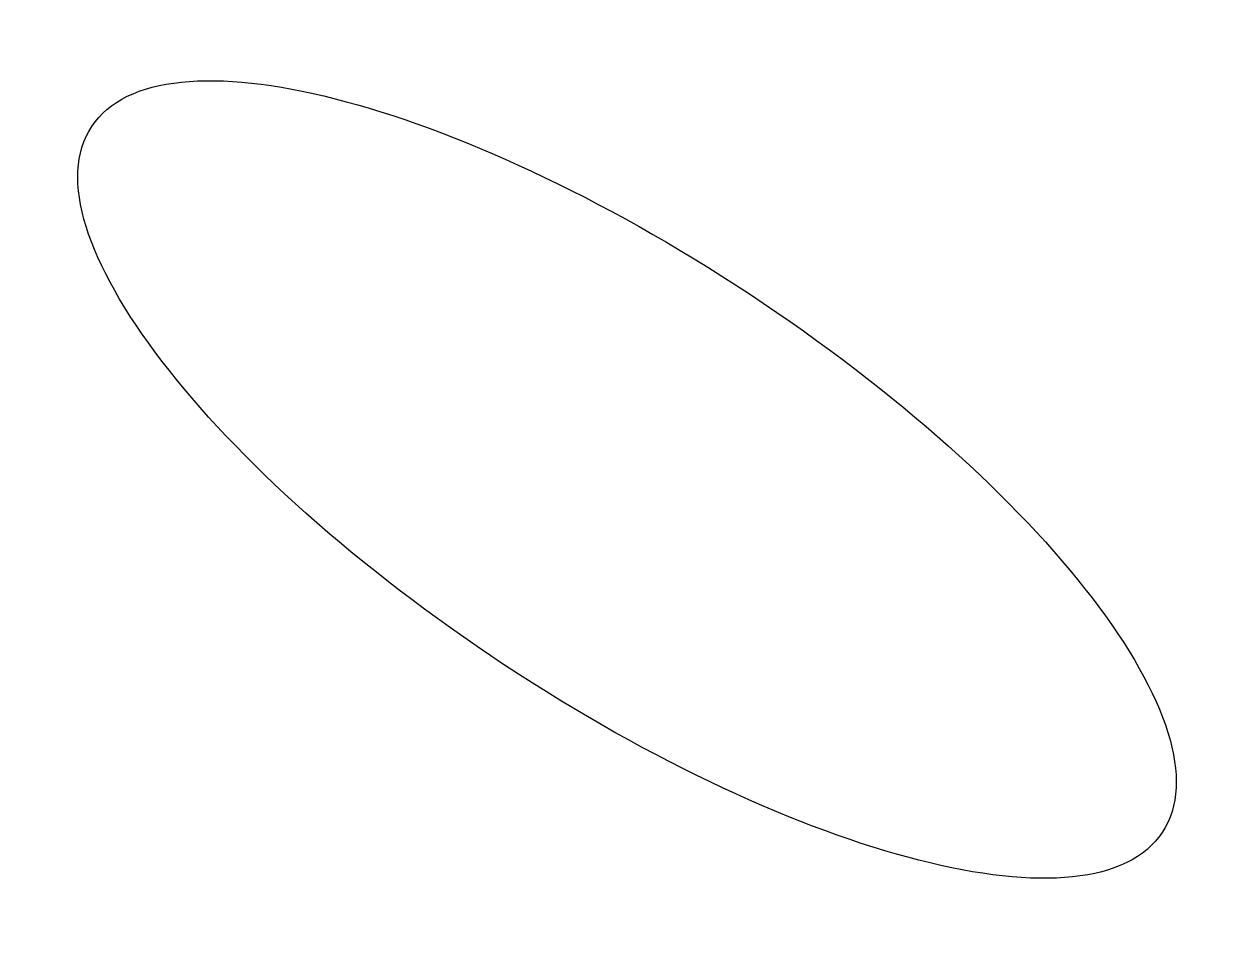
# Model space of a CAD drawing. Header units: inches. Extents: x 2.2 to 25.8, y 16.1 to 33.9.
import ezdxf

# ---------------------------------------------------------------- set-up
doc = ezdxf.new("R2010")
doc.units = ezdxf.units.IN
doc.header["$MEASUREMENT"] = 0

msp = doc.modelspace()

# ---------------------------------------------------------------- linework, layer by layer
msp.add_ellipse((13.985, 25.022), major_axis=(10.454, -6.894), ratio=0.346694)

doc.saveas('drawing.dxf')
